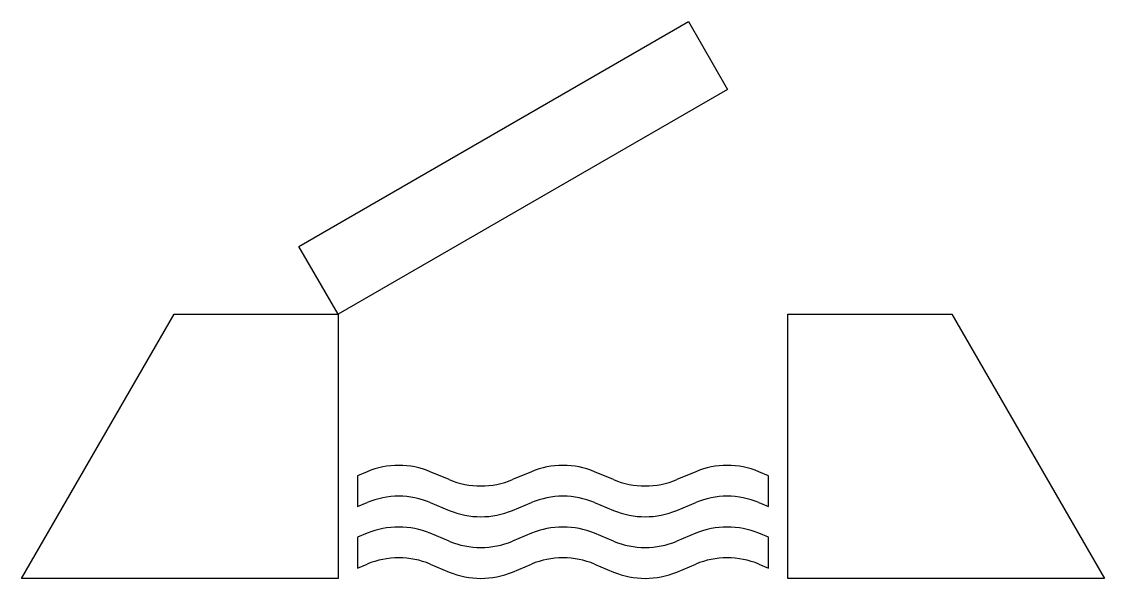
# Model space of a CAD drawing. Extents: x -277 to 277, y 100 to 385.
import ezdxf

# ---------------------------------------------------------------- set-up
doc = ezdxf.new("R2010")
doc.units = 0
doc.header["$LTSCALE"] = 25
doc.linetypes.add('AUSGEZOGEN', pattern=[0])
doc.layers.get('0').update_dxf_attribs({"linetype": 'AUSGEZOGEN'})

msp = doc.modelspace()

# ---------------------------------------------------------------- linework, layer by layer
for p, q in [((-135, 269.64), (64.19, 384.64)), ((64.19, 384.64), (84.19, 350)), ((84.19, 350), (-115, 235)), ((-115, 235), (-135, 269.64)), ((-276.79, 100), (-198.85, 235)), ((-198.85, 235), (-115, 235)), ((-115, 235), (-115, 100)), ((115, 100), (115, 235)), ((115, 235), (198.85, 235)), ((198.85, 235), (276.79, 100)), ((-100.15, 154.52), (-105, 152.5)), ((-105, 152.5), (-105, 136.75)), ((-58.15, 150.48), (-67.85, 154.52)), ((-16.15, 154.52), (-25.85, 150.48)), ((25.85, 150.48), (16.15, 154.52)), ((67.85, 154.52), (58.15, 150.48)), ((105, 152.5), (100.15, 154.52)), ((105, 136.75), (105, 152.5)), ((-105, 136.75), (-100.15, 138.77)), ((-67.85, 138.77), (-58.15, 134.73)), ((-25.85, 134.73), (-16.15, 138.77)), ((16.15, 138.77), (25.85, 134.73)), ((58.15, 134.73), (67.85, 138.77)), ((100.15, 138.77), (105, 136.75)), ((-100.15, 123.02), (-105, 121)), ((-58.15, 118.98), (-67.85, 123.02)), ((-16.15, 123.02), (-25.85, 118.98)), ((25.85, 118.98), (16.15, 123.02)), ((67.85, 123.02), (58.15, 118.98)), ((105, 121), (100.15, 123.02)), ((-105, 121), (-105, 105.25)), ((105, 105.25), (105, 121)), ((-105, 105.25), (-100.15, 107.27)), ((-67.85, 107.27), (-58.15, 103.23)), ((-25.85, 103.23), (-16.15, 107.27)), ((16.15, 107.27), (25.85, 103.23)), ((58.15, 103.23), (67.85, 107.27)), ((100.15, 107.27), (105, 105.25)), ((-115, 100), (-276.79, 100)), ((276.79, 100), (115, 100))]:
    msp.add_line(p, q)
for centre, start, end in [((-84, 115.75), 67.3801, 112.6199), ((0, 115.75), 67.3801, 112.6199), ((84, 115.75), 67.3801, 112.6199), ((-42, 189.25), 247.3801, 292.6199), ((42, 189.25), 247.3801, 292.6199), ((-84, 100), 67.3801, 112.6199), ((0, 100), 67.3801, 112.6199), ((84, 100), 67.3801, 112.6199), ((-42, 173.5), 247.3801, 292.6199), ((42, 173.5), 247.3801, 292.6199), ((-84, 84.25), 67.3801, 112.6199), ((0, 84.25), 67.3801, 112.6199), ((84, 84.25), 67.3801, 112.6199), ((-42, 157.75), 247.3801, 292.6199), ((42, 157.75), 247.3801, 292.6199), ((-84, 68.5), 67.3801, 112.6199), ((0, 68.5), 67.3801, 112.6199), ((84, 68.5), 67.3801, 112.6199), ((-42, 142), 247.3801, 292.6199), ((42, 142), 247.3801, 292.6199)]:
    msp.add_arc(centre, 42, start, end)

doc.saveas('drawing.dxf')
